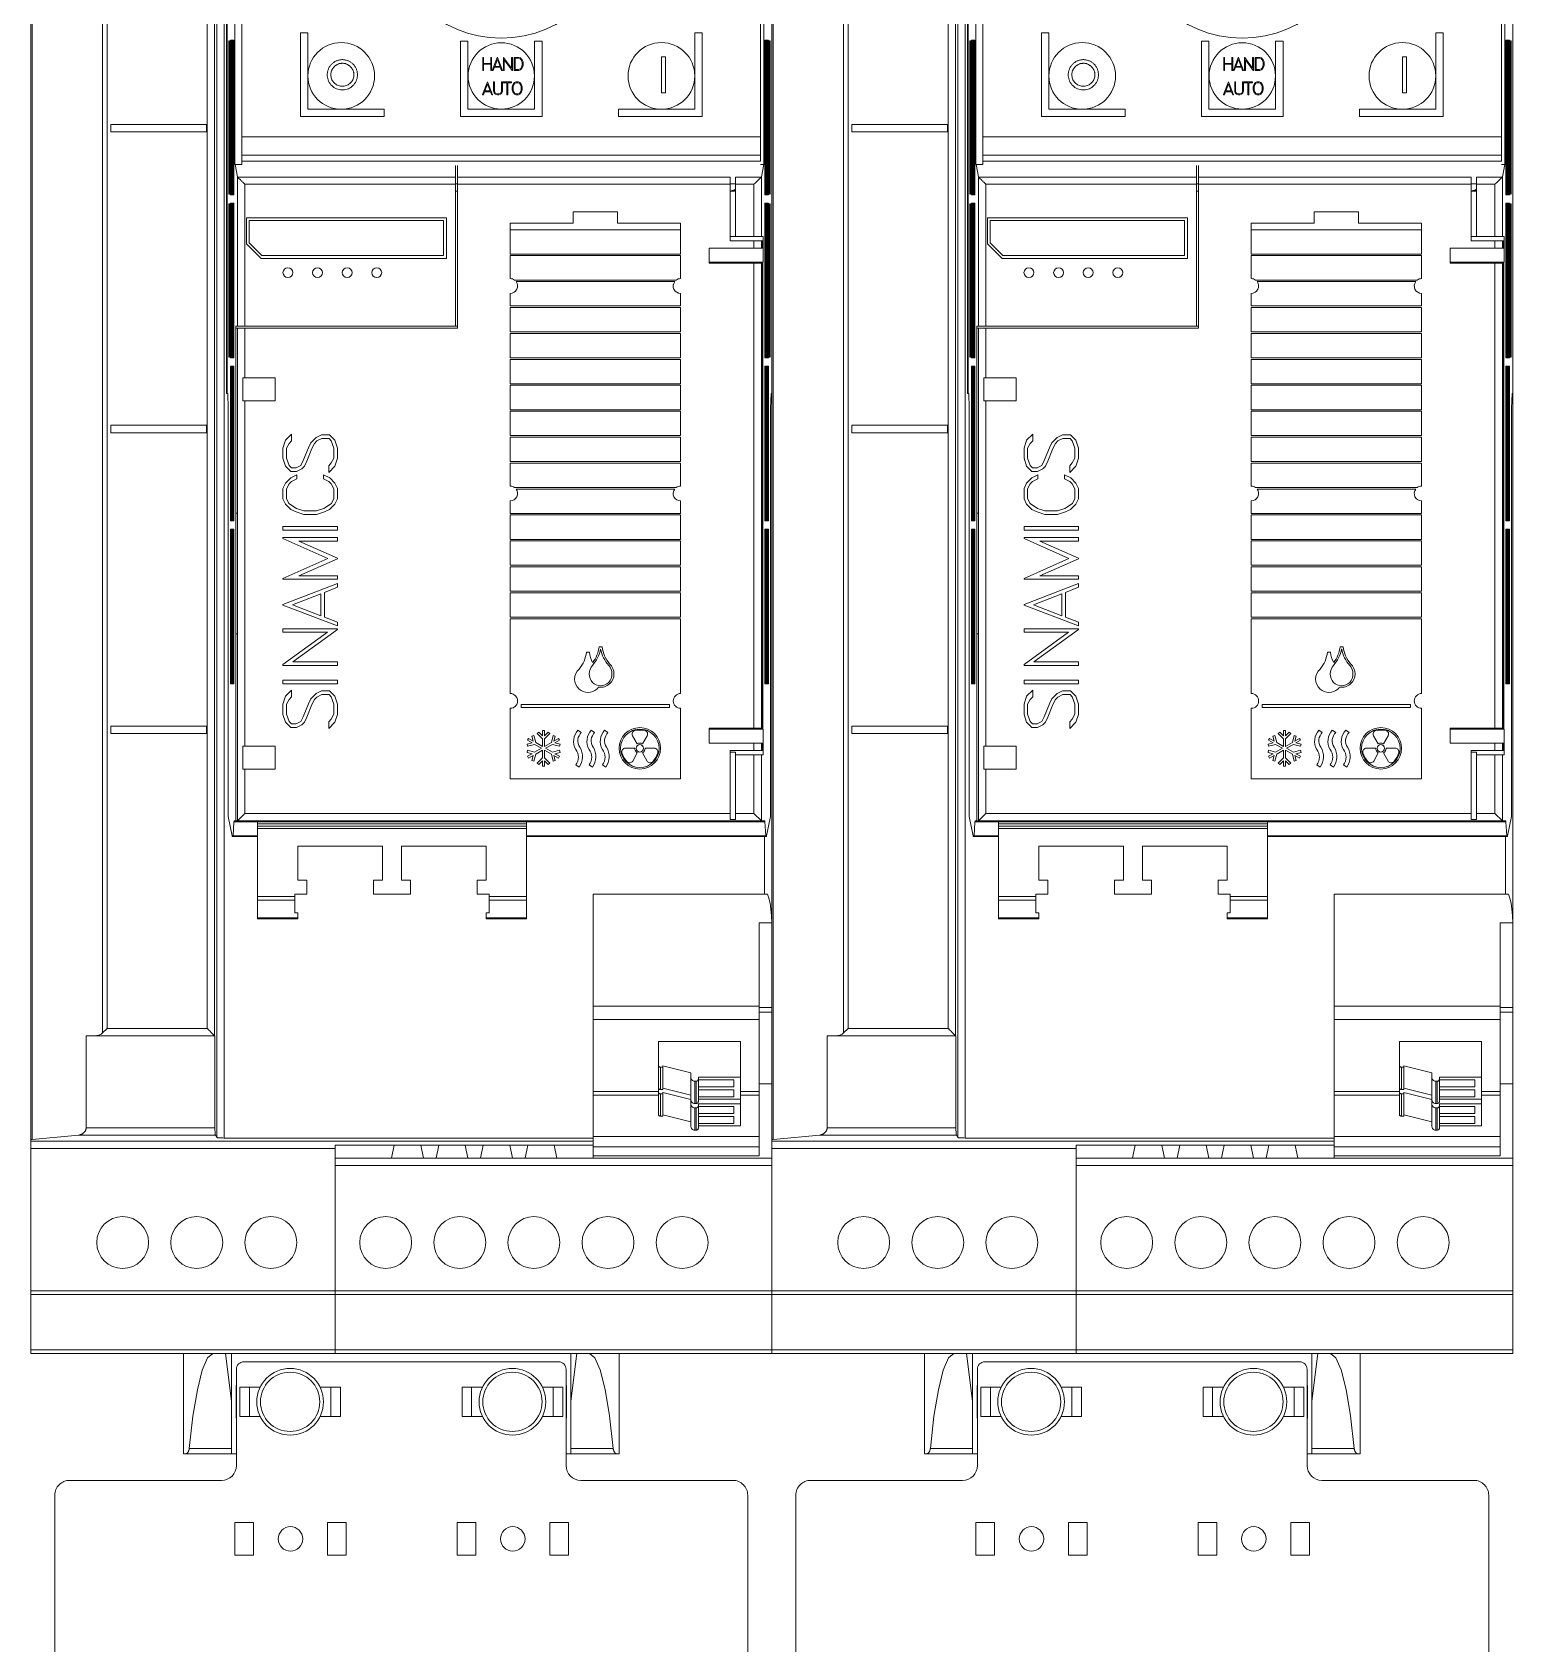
# Model space of a CAD drawing. Header units: millimetres. Extents: x 37984 to 70752, y 14140 to 37584.
# Drawn here: x 39249.4 to 39449.2, y 15201.7 to 15419.2 of the extents above; entities that cross this region are included whole.
import ezdxf

# ---------------------------------------------------------------- set-up
doc = ezdxf.new("R2010")
doc.units = ezdxf.units.MM
doc.layers.add('000-PI-Oprema', color=30, linetype='Continuous', lineweight=5)
doc.layers.add('000-PI_TEXT', color=7, linetype='Continuous')

# ---------------------------------------------------------------- blocks, each defined once
blk = doc.blocks.new('6SL3220-3YE22-0UF0')
at = {"layer": '000-PI-Oprema'}
for p, q in [((17490.35, 133.4), (17490.35, 373.58)), ((17518.65, 268.75), (17588.65, 268.75)), ((17518.65, 266.25), (17588.65, 266.25)), ((17518.05, 263.33), (17518.07, 263.3)), ((17547.45, 243.2), (17547.45, 264.88)), ((17588.65, 265), (17589.08, 265)), ((17547.45, 262.4), (17547.75, 262.4)), ((17547.45, 261.4), (17547.75, 261.4)), ((17547.45, 261.4), (17547.75, 261.4)), ((17547.75, 262.34), (17584.55, 262.34)), ((17584.55, 262.4), (17585.25, 262.4)), ((17584.55, 261.4), (17585.25, 261.4)), ((17584.55, 261.4), (17585.25, 261.4)), ((17585.25, 262.34), (17587.75, 262.34)), ((17554.85, 256.2), (17577.85, 256.2)), ((17587.75, 253.7), (17587.75, 254.7)), ((17588.75, 253.7), (17588.75, 254.7)), ((17587.75, 188.9), (17587.75, 251.7)), ((17588.75, 188.9), (17588.75, 251.7)), ((17588.95, 188.8), (17588.95, 251.8)), ((17555.45, 249.4), (17577.25, 249.4)), ((17555.65, 249.2), (17577.05, 249.2)), ((17519.05, 236.2), (17519.05, 242.9)), ((17519.05, 186.5), (17519.05, 233.1)), ((17555.45, 221.4), (17577.25, 221.4)), ((17555.65, 221.2), (17577.05, 221.2)), ((17518.03, 201.67), (17518.03, 217.93)), ((17517.83, 176.4), (17517.83, 201.61)), ((17567.04, 199.6), (17567.06, 199.6)), ((17564.45, 188.35), (17564, 188.65)), ((17566.25, 188.35), (17565.8, 188.65)), ((17568.05, 188.35), (17567.6, 188.65)), ((17572, 186.8), (17571.35, 187.9)), ((17572.7, 186.8), (17573.35, 187.9)), ((17587.75, 185.9), (17587.75, 186.9)), ((17588.75, 185.9), (17588.75, 186.9)), ((17564.15, 183.65), (17563.7, 183.95)), ((17565.95, 183.65), (17565.5, 183.95)), ((17567.75, 183.65), (17567.3, 183.95)), ((17517.58, 176.4), (17589.22, 176.4)), ((17519.05, 177.4), (17584.55, 177.4)), ((17585.25, 177.4), (17587.75, 177.4)), ((17517.34, 174.4), (17517.34, 174.3)), ((17517.34, 174.3), (17520.75, 174.3)), ((17520.75, 176), (17557.05, 176)), ((17520.75, 175.7), (17557.05, 175.7)), ((17520.75, 175.4), (17557.05, 175.4)), ((17520.75, 166.2), (17525.8, 166.2)), ((17520.75, 165.7), (17525.8, 165.7)), ((17552, 166.2), (17557.05, 166.2)), ((17552, 165.7), (17557.05, 165.7)), ((17520.75, 163.3), (17526.2, 163.3)), ((17551.6, 163.3), (17557.05, 163.3)), ((17566.05, 151.4), (17588.45, 151.4)), ((17588.45, 151.2), (17590.15, 151.2)), ((17588.45, 150.6), (17590.15, 150.6)), ((17566.05, 149.6), (17588.45, 149.6)), ((17514.95, 147.41), (17514.96, 147.4)), ((17566.05, 139.9), (17574.85, 139.9)), ((17566.05, 139.4), (17574.85, 139.4)), ((17575.15, 139.55), (17575.45, 139.55)), ((17579.25, 139.39), (17575.45, 140.33)), ((17585.95, 139.9), (17588.45, 139.9)), ((17585.95, 139.4), (17588.45, 139.4)), ((17588.45, 140.9), (17590.15, 140.9)), ((17580.25, 138.83), (17585.95, 138.83)), ((17579.25, 135.79), (17575.45, 136.73)), ((17490.15, 133.2), (17566.05, 133.2)), ((17496.6, 134), (17490.35, 133.4)), ((17566.05, 133.8), (17588.45, 133.8)), ((17490.15, 132.2), (17531.25, 132.2)), ((17531.25, 130.9), (17566.05, 130.9)), ((17538.85, 130.9), (17539.21, 132.64)), ((17543.15, 130.9), (17542.79, 132.64)), ((17544.85, 130.9), (17545.21, 132.64)), ((17549.15, 130.9), (17548.79, 132.64)), ((17550.85, 130.9), (17551.21, 132.64)), ((17555.15, 130.9), (17554.79, 132.64)), ((17556.85, 130.9), (17557.21, 132.64)), ((17561.15, 130.9), (17560.79, 132.64)), ((17566.05, 132.4), (17588.45, 132.4)), ((17531.25, 129.9), (17590.15, 129.9)), ((17490.15, 113), (17590.15, 113)), ((17490.15, 112.5), (17590.15, 112.5)), ((17490.15, 105), (17590.15, 105)), ((17517.25, 98.1), (17516.45, 104.5)), ((17517.25, 91), (17517.25, 104.5)), ((17563.05, 98.1), (17563.85, 104.5)), ((17518.9, 103.4), (17561.4, 103.4)), ((17519.65, 96), (17519.65, 100)), ((17529.18, 100), (17530.65, 100)), ((17549.65, 100), (17551.12, 100)), ((17559.18, 100), (17560.65, 100)), ((17529.18, 96), (17530.65, 96)), ((17549.65, 96), (17551.12, 96)), ((17559.18, 96), (17560.65, 96)), ((17495.4, 87.4), (17515.9, 87.4)), ((17564.4, 87.4), (17584.9, 87.4))]:
    blk.add_line(p, q, dxfattribs=at)
for points in [[(17492.45, 381.56), (17492.45, 383.25), (17490.15, 383.25), (17490.15, 104.5), (17531.25, 104.5), (17531.25, 132.64), (17566.05, 132.64)], [(17531.25, 104.5), (17590.15, 104.5), (17590.15, 383.25), (17587.85, 383.25), (17587.85, 381.56), (17573.15, 381.56), (17573.15, 383.25), (17507.15, 383.25), (17507.15, 381.56), (17492.45, 381.56)], [(17497.62, 135), (17497.62, 147.4), (17515.01, 147.4), (17515.01, 135), (17497.62, 135), (17497.62, 134.93), (17497.61, 134.86), (17497.6, 134.79), (17497.58, 134.72), (17497.55, 134.65), (17497.52, 134.59), (17497.49, 134.53), (17497.45, 134.48), (17497.41, 134.42), (17497.37, 134.37), (17497.33, 134.33), (17497.28, 134.29), (17497.24, 134.25), (17497.19, 134.22), (17497.14, 134.18), (17497.09, 134.15), (17497.04, 134.12), (17496.98, 134.1), (17496.93, 134.08), (17496.87, 134.06), (17496.82, 134.04), (17496.76, 134.03), (17496.71, 134.02), (17496.65, 134.01), (17496.6, 134), (17515.06, 134), (17515.25, 133.68), (17515.25, 373.22)], [(17514.95, 372.6), (17514.95, 147.41), (17514.94, 147.42), (17514.92, 147.43), (17514.9, 147.45)], [(17498.95, 372.6), (17499.05, 372.59), (17499.14, 372.57), (17499.24, 372.55), (17499.33, 372.52), (17499.43, 372.48), (17499.52, 372.44), (17499.61, 372.39), (17499.69, 372.34), (17499.77, 372.27), (17499.85, 372.21), (17499.85, 147.8), (17500.45, 148.4), (17500.45, 371.61)], [(17500.45, 148.4), (17513.96, 148.4), (17513.96, 371.6), (17513.95, 371.6), (17513.95, 371.61), (17500.45, 371.61), (17500.4, 371.66), (17500.34, 371.71), (17500.28, 371.78), (17500.21, 371.84), (17500.14, 371.91), (17500.07, 371.99), (17500, 372.06), (17499.92, 372.13), (17499.85, 372.21)], [(17566.05, 133.6), (17516.25, 133.6), (17516.25, 373.32), (17589.15, 373.32)], [(17516.65, 370.1), (17516.55, 370.1), (17516.55, 234.1), (17516.65, 234.1), (17516.65, 372.6), (17529.85, 372.6)], [(17518.65, 265.46), (17588.65, 265.46), (17588.65, 368.25), (17518.65, 368.25), (17518.65, 265), (17517.7, 265), (17517.7, 304.5), (17516.95, 304.5), (17516.95, 316), (17518.65, 316)], [(17588.75, 263.33), (17589.08, 265), (17589.1, 265), (17589.1, 368.26)], [(17551.19, 274.4), (17551.23, 274.4), (17551.39, 274.82), (17552.19, 274.82), (17552.36, 274.4), (17552.48, 274.4), (17551.8, 276.16), (17551.78, 276.16), (17551.13, 274.46)], [(17518.05, 243.2), (17518.05, 263.33), (17517.72, 265)], [(17517.83, 217.99), (17517.83, 242.9), (17547.75, 242.9), (17547.75, 264.88)], [(17518.2, 263.17), (17518.16, 263.21), (17518.12, 263.25), (17518.09, 263.28), (17518.07, 263.3), (17547.45, 263.3)], [(17588.91, 185.9), (17588.91, 186.9), (17581.7, 186.9), (17581.7, 188.9), (17588.91, 188.9), (17588.91, 251.7), (17581.7, 251.7), (17581.7, 253.7), (17588.91, 253.7), (17588.91, 254.7), (17584.55, 254.7), (17584.55, 262.34), (17584.55, 263.3), (17547.75, 263.3)], [(17585.25, 255.3), (17585.25, 262.34), (17585.25, 263.3), (17588.73, 263.3), (17588.71, 263.28), (17588.68, 263.25), (17588.64, 263.21)], [(17587.75, 255.3), (17587.75, 262.34), (17587.8, 262.37), (17587.84, 262.42), (17587.89, 262.46), (17587.94, 262.52), (17588, 262.57), (17588.05, 262.63), (17588.11, 262.68), (17588.17, 262.74), (17588.23, 262.8), (17588.29, 262.86), (17588.34, 262.91), (17588.4, 262.97), (17588.45, 263.02), (17588.51, 263.08), (17588.56, 263.13), (17588.6, 263.17), (17588.64, 263.21)], [(17588.73, 263.3), (17588.75, 263.33), (17588.75, 255.3)], [(17519.05, 262.34), (17519, 262.37), (17518.96, 262.42), (17518.91, 262.46), (17518.86, 262.52), (17518.8, 262.57), (17518.75, 262.63), (17518.69, 262.68), (17518.63, 262.74), (17518.57, 262.8), (17518.51, 262.86), (17518.46, 262.91), (17518.4, 262.97), (17518.35, 263.02), (17518.29, 263.08), (17518.24, 263.13), (17518.2, 263.17)], [(17519.05, 243.2), (17519.05, 262.34), (17547.45, 262.34)], [(17585.25, 261.46), (17584.65, 261.46), (17584.7, 261.46), (17584.75, 261.46), (17584.8, 261.47), (17584.84, 261.47), (17584.89, 261.48), (17584.93, 261.5), (17584.97, 261.51), (17585.02, 261.52), (17585.06, 261.54), (17585.1, 261.56), (17585.14, 261.58), (17585.18, 261.6), (17585.21, 261.63), (17585.25, 261.66)], [(17581.7, 251.8), (17588.98, 251.8), (17588.98, 255.3), (17584.55, 255.3)], [(17577.85, 249.6), (17577.85, 252.7), (17554.85, 252.7), (17554.85, 249.6)], [(17554.85, 247.6), (17554.85, 245.9), (17577.85, 245.9), (17577.85, 247.6)], [(17517.82, 176.4), (17517.82, 243.2), (17547.75, 243.2)], [(17518.05, 242.9), (17518.05, 176.4), (17519.05, 177.4), (17519.05, 183.4)], [(17517.34, 174.4), (17516.8, 177), (17516.8, 232.1), (17516.73, 234.1), (17516.65, 234.1)], [(17589.46, 174.4), (17590, 177), (17590, 232.1), (17590.07, 234.1), (17590.15, 234.1)], [(17525.01, 224.36), (17524.68, 225.36), (17524.68, 226.7), (17525.01, 227.36), (17525.36, 227.71), (17525.36, 228.61), (17524.53, 227.79), (17524.19, 226.73), (17524.19, 225.34), (17524.54, 224.28), (17525.26, 223.55), (17526, 223.55), (17526.71, 223.91), (17527.07, 224.27), (17527.42, 224.97), (17528.1, 226.68), (17528.45, 227.36), (17528.77, 227.68), (17529.43, 228.01), (17530.4, 228.01), (17530.71, 227.71)], [(17525.01, 224.36), (17525.32, 224.05), (17525.95, 224.05), (17526.6, 224.37), (17526.93, 225.03), (17527.62, 226.75), (17527.96, 227.45), (17528.67, 228.16), (17529.38, 228.5), (17530.46, 228.5), (17531.18, 227.79), (17531.53, 226.73), (17531.53, 225.34), (17531.19, 224.28), (17530.36, 223.45), (17530.36, 224.35), (17530.71, 224.71), (17531.05, 225.37), (17531.05, 226.7), (17530.71, 227.71)], [(17577.85, 221.6), (17577.85, 224.7), (17554.85, 224.7), (17554.85, 221.6)], [(17524.68, 219.91), (17525, 219.25), (17526.01, 218.58), (17527.01, 218.25), (17528.71, 218.25), (17529.71, 218.58), (17530.72, 219.25), (17531.05, 219.91), (17531.05, 221.24), (17530.71, 221.9), (17530.38, 222.22), (17529.67, 222.59), (17529.67, 223.1), (17530.49, 222.7), (17531.19, 222), (17531.53, 221.28), (17531.53, 219.87), (17531.18, 219.15), (17530.48, 218.45), (17529.77, 218.11), (17528.73, 217.76), (17526.99, 217.76), (17525.95, 218.11), (17525.24, 218.45), (17524.54, 219.15), (17524.19, 219.87), (17524.19, 221.28), (17524.53, 222), (17525.24, 222.7)], [(17524.68, 219.91), (17524.68, 221.24), (17525.01, 221.9), (17525.34, 222.22), (17526.05, 222.59), (17526.05, 223.1), (17525.24, 222.7)], [(17554.85, 219.6), (17554.85, 217.9), (17577.85, 217.9), (17577.85, 219.6)], [(17577.85, 193.6), (17577.85, 203.7), (17554.85, 203.7), (17554.85, 193.6)], [(17525.01, 189.8), (17524.68, 190.8), (17524.68, 192.14), (17525.01, 192.8), (17525.36, 193.15), (17525.36, 194.05), (17524.53, 193.23), (17524.19, 192.17), (17524.19, 190.78), (17524.54, 189.72), (17525.26, 188.99), (17526, 188.99), (17526.71, 189.35), (17527.07, 189.71), (17527.42, 190.41), (17528.1, 192.12), (17528.45, 192.8), (17528.77, 193.12), (17529.43, 193.45), (17530.4, 193.45), (17530.71, 193.15)], [(17525.01, 189.8), (17525.32, 189.49), (17525.95, 189.49), (17526.6, 189.81), (17526.93, 190.47), (17527.62, 192.19), (17527.96, 192.89), (17528.67, 193.6), (17529.38, 193.94), (17530.46, 193.94), (17531.18, 193.23), (17531.53, 192.17), (17531.53, 190.78), (17531.19, 189.72), (17530.36, 188.89), (17530.36, 189.79), (17530.71, 190.15), (17531.05, 190.81), (17531.05, 192.14), (17530.71, 193.15)], [(17554.85, 191.6), (17554.85, 182.1), (17577.85, 182.1), (17577.85, 191.6)], [(17557.12, 186.75), (17557.81, 186.93), (17557.2, 187.28), (17557.34, 187.52), (17557.95, 187.17)], [(17557.95, 187.17), (17557.76, 187.85), (17558.04, 187.93), (17558.29, 186.97), (17559.21, 186.44), (17559.21, 187.5), (17558.51, 188.2), (17558.71, 188.4)], [(17558.71, 188.4), (17559.21, 187.9), (17559.21, 188.6), (17559.49, 188.6), (17559.49, 187.9), (17559.99, 188.4), (17560.19, 188.2), (17559.49, 187.5), (17559.49, 186.44)], [(17559.63, 186.2), (17560.55, 186.73), (17561.5, 186.47), (17561.58, 186.75), (17560.89, 186.93), (17561.5, 187.28), (17561.36, 187.52), (17560.75, 187.17), (17560.94, 187.85), (17560.66, 187.93), (17560.41, 186.97), (17559.49, 186.44)], [(17585.25, 185.3), (17588.98, 185.3), (17588.98, 188.8), (17581.7, 188.8)], [(17557.12, 186.75), (17557.2, 186.47), (17558.15, 186.73), (17559.07, 186.2), (17558.15, 185.67), (17557.2, 185.93), (17557.12, 185.65), (17557.81, 185.47), (17557.2, 185.12)], [(17559.99, 184), (17559.49, 184.5), (17559.49, 183.8), (17559.21, 183.8), (17559.21, 184.5), (17558.71, 184), (17558.51, 184.2), (17559.21, 184.9), (17559.21, 185.96), (17558.29, 185.43), (17558.04, 184.47), (17557.76, 184.55), (17557.95, 185.23), (17557.34, 184.88), (17557.2, 185.12)], [(17559.99, 184), (17560.19, 184.2), (17559.49, 184.9), (17559.49, 185.96), (17560.41, 185.43)], [(17559.63, 186.2), (17560.55, 185.67), (17561.5, 185.93), (17561.58, 185.65), (17560.89, 185.47), (17561.5, 185.12), (17561.36, 184.88), (17560.75, 185.23), (17560.94, 184.55), (17560.66, 184.47), (17560.41, 185.43)], [(17588.91, 185.9), (17584.55, 185.9), (17584.55, 176.6), (17585.25, 176.6), (17585.25, 185.7), (17584.55, 185.7)], [(17587.75, 185.3), (17587.75, 177.4), (17588.75, 176.4), (17588.75, 185.3)], [(17520.75, 174.4), (17517.46, 174.4), (17517.57, 176.3), (17589.23, 176.3), (17589.34, 174.4), (17557.05, 174.4)], [(17517.58, 176.4), (17517.58, 176.36), (17517.57, 176.3)], [(17536.4, 166.5), (17536.4, 168.4), (17537.6, 168.4), (17537.6, 173), (17526.2, 173), (17526.2, 168.4), (17527.4, 168.4), (17527.4, 166.5), (17525.8, 166.5), (17525.8, 164), (17526.2, 164), (17526.2, 163.2), (17520.75, 163.2), (17520.75, 176.3)], [(17536.4, 166.5), (17541.4, 166.5), (17541.4, 168.4), (17540.2, 168.4), (17540.2, 173), (17551.6, 173), (17551.6, 168.4), (17550.4, 168.4), (17550.4, 166.5), (17552, 166.5), (17552, 164), (17551.6, 164), (17551.6, 163.2), (17557.05, 163.2), (17557.05, 176.3)], [(17589.23, 176.3), (17589.22, 176.36), (17589.22, 176.4)], [(17517.46, 174.3), (17517.46, 174.34), (17517.46, 174.4)], [(17557.05, 174.3), (17589.34, 174.3), (17589.46, 174.3), (17589.46, 174.4)], [(17590.15, 130.88), (17566.05, 130.88), (17566.05, 166.5), (17589.15, 166.5), (17589.15, 174.3)], [(17589.34, 174.4), (17589.34, 174.34), (17589.34, 174.3)], [(17590.15, 162.48), (17590.15, 162.63), (17590.11, 163.59), (17590.04, 164.49), (17589.92, 165.31), (17589.77, 165.98), (17589.59, 166.5), (17589.15, 166.5)], [(17566.05, 131.2), (17588.45, 131.2), (17588.45, 162.63), (17590.15, 162.63)], [(17514.9, 147.45), (17514.87, 147.48), (17514.84, 147.51), (17514.81, 147.55), (17514.77, 147.59), (17514.72, 147.63), (17514.68, 147.67), (17514.64, 147.72), (17514.59, 147.77), (17514.54, 147.81), (17514.49, 147.86), (17514.44, 147.91), (17514.39, 147.96), (17514.34, 148.01), (17514.29, 148.06), (17514.25, 148.11), (17514.2, 148.16), (17514.15, 148.2), (17514.11, 148.25), (17514.07, 148.29), (17514.03, 148.33), (17513.99, 148.36), (17513.96, 148.4)], [(17498.83, 147.4), (17498.91, 147.4), (17498.99, 147.41), (17499.07, 147.42), (17499.16, 147.44), (17499.24, 147.46), (17499.33, 147.48), (17499.41, 147.51), (17499.49, 147.55), (17499.57, 147.59), (17499.64, 147.63), (17499.71, 147.68), (17499.78, 147.74), (17499.85, 147.8)], [(17580.25, 135.23), (17585.95, 135.23), (17585.95, 146.63), (17574.85, 146.63), (17574.85, 136.82), (17574.86, 136.76), (17574.87, 136.71), (17574.9, 136.66), (17574.94, 136.62), (17574.98, 136.59), (17575.04, 136.56), (17575.09, 136.54), (17575.15, 136.54)], [(17574.85, 143.43), (17574.86, 143.37), (17574.87, 143.32), (17574.9, 143.27), (17574.94, 143.23), (17574.98, 143.2), (17575.04, 143.17), (17575.09, 143.15), (17575.15, 143.15)], [(17575.45, 143.15), (17575.15, 143.15), (17575.15, 140.14), (17575.45, 140.14), (17575.45, 143.34), (17579.25, 142.4), (17579.25, 135.14), (17579.26, 135.05), (17579.29, 134.96), (17579.33, 134.88), (17579.4, 134.81), (17579.47, 134.75), (17579.56, 134.71), (17579.65, 134.68), (17579.75, 134.67)], [(17579.25, 141.75), (17579.26, 141.66), (17579.29, 141.57), (17579.33, 141.49), (17579.4, 141.42), (17579.47, 141.36), (17579.56, 141.32), (17579.65, 141.29), (17579.75, 141.28)], [(17579.95, 138.27), (17580.01, 138.28), (17580.06, 138.29), (17580.12, 138.32), (17580.16, 138.35), (17580.2, 138.4), (17580.23, 138.44), (17580.24, 138.5), (17580.25, 138.55), (17580.25, 141.84), (17585.95, 141.84)], [(17579.95, 141.28), (17580.01, 141.29), (17580.06, 141.3), (17580.12, 141.33), (17580.16, 141.36), (17580.2, 141.41), (17580.23, 141.45), (17580.24, 141.51), (17580.25, 141.56)], [(17580.25, 140.52), (17585.05, 140.52), (17585.05, 141.48), (17580.25, 141.48)], [(17574.85, 140.42), (17574.86, 140.36), (17574.87, 140.31), (17574.9, 140.26), (17574.94, 140.22), (17574.98, 140.19), (17575.04, 140.16), (17575.09, 140.14), (17575.15, 140.14)], [(17574.85, 139.83), (17574.86, 139.77), (17574.87, 139.72), (17574.9, 139.67), (17574.94, 139.63), (17574.98, 139.6), (17575.04, 139.57), (17575.09, 139.55), (17575.15, 139.55), (17575.15, 136.54), (17575.45, 136.54), (17575.45, 139.55), (17575.45, 139.74), (17579.25, 138.8)], [(17579.25, 138.74), (17579.26, 138.65), (17579.29, 138.56), (17579.33, 138.48), (17579.4, 138.41), (17579.47, 138.35), (17579.56, 138.31), (17579.65, 138.28), (17579.75, 138.27), (17579.75, 141.28), (17579.95, 141.28), (17579.95, 138.27), (17579.75, 138.27)], [(17580.25, 139.15), (17585.05, 139.15), (17585.05, 140.12), (17580.25, 140.12)], [(17579.25, 138.15), (17579.26, 138.06), (17579.29, 137.97), (17579.33, 137.89), (17579.4, 137.82), (17579.47, 137.76), (17579.56, 137.72), (17579.65, 137.69), (17579.75, 137.68)], [(17579.95, 137.68), (17580.01, 137.69), (17580.06, 137.7), (17580.12, 137.73), (17580.16, 137.76), (17580.2, 137.81), (17580.23, 137.85), (17580.24, 137.91), (17580.25, 137.96), (17580.25, 134.95)], [(17580.25, 137.96), (17580.25, 138.24), (17585.95, 138.24)], [(17580.25, 136.92), (17585.05, 136.92), (17585.05, 137.88), (17580.25, 137.88)], [(17515.01, 135), (17515.01, 134.82), (17515.01, 134.64), (17515.02, 134.47), (17515.02, 134.33), (17515.03, 134.2), (17515.04, 134.1), (17515.05, 134.04), (17515.06, 134)], [(17579.95, 134.67), (17580.01, 134.68), (17580.06, 134.69), (17580.12, 134.72), (17580.16, 134.75), (17580.2, 134.8), (17580.23, 134.84), (17580.24, 134.9), (17580.25, 134.95)], [(17580.25, 135.55), (17585.05, 135.55), (17585.05, 136.52), (17580.25, 136.52)], [(17490.35, 133.4), (17490.24, 133.39), (17490.17, 133.37), (17490.15, 133.35)], [(17515.25, 133.68), (17515.29, 133.67), (17515.35, 133.65), (17515.45, 133.64), (17515.58, 133.63), (17515.72, 133.62), (17515.89, 133.61), (17516.07, 133.61), (17516.25, 133.6)], [(17517.9, 91), (17510.75, 91), (17510.75, 104.5)], [(17514.73, 104.5), (17514, 103.92), (17513.29, 102.29), (17512.63, 99.64), (17512.04, 96.07), (17511.55, 91.7)], [(17563.05, 91.7), (17568.75, 91.7), (17568.76, 91.65), (17568.76, 91.6), (17568.77, 91.55), (17568.79, 91.5), (17568.8, 91.45), (17568.82, 91.41), (17568.84, 91.37), (17568.85, 91.33), (17568.87, 91.29), (17568.89, 91.25), (17568.92, 91.22), (17568.94, 91.19), (17568.96, 91.16), (17568.98, 91.13), (17569.01, 91.11), (17569.03, 91.08), (17569.05, 91.06), (17569.08, 91.04), (17569.1, 91.03), (17569.13, 91.02), (17569.15, 91.01), (17569.17, 91), (17569.55, 91), (17569.55, 104.5)], [(17569.17, 91), (17563.05, 91), (17563.05, 104.5)], [(17568.75, 91.7), (17568.25, 96.09), (17567.66, 99.67), (17567, 102.32), (17566.29, 103.95), (17565.55, 104.5)], [(17517.9, 95.8), (17517.85, 95.8), (17517.85, 100.2), (17517.9, 100.2)], [(17562.4, 95.8), (17562.45, 95.8), (17562.45, 100.2), (17562.4, 100.2)], [(17521.12, 96), (17518.35, 96), (17518.35, 100), (17521.12, 100)], [(17511.13, 91), (17511.15, 91.01), (17511.17, 91.02), (17511.2, 91.03), (17511.22, 91.04), (17511.25, 91.06), (17511.27, 91.08), (17511.29, 91.11), (17511.32, 91.13), (17511.34, 91.16), (17511.36, 91.19), (17511.38, 91.22), (17511.41, 91.25), (17511.43, 91.29), (17511.45, 91.33), (17511.46, 91.37), (17511.48, 91.41), (17511.5, 91.45), (17511.51, 91.5), (17511.53, 91.55), (17511.54, 91.6), (17511.54, 91.65), (17511.55, 91.7), (17517.25, 91.7)], [(17513.65, 91), (17513.65, 91), (17515.15, 91), (17515.15, 91)], [(17565.15, 91), (17565.15, 91), (17566.65, 91), (17566.65, 91), (17564.65, 91), (17562.4, 91)]]:
    blk.add_lwpolyline(points, dxfattribs=at)
for points in [[(17516.97, 261), (17516.97, 281.7), (17516.87, 281.7), (17516.87, 261)], [(17517.21, 260.9), (17517.21, 281.8), (17517.11, 281.8), (17517.11, 260.9)], [(17517.33, 260.9), (17517.33, 281.8), (17517.23, 281.8), (17517.23, 260.9)], [(17517.45, 260.9), (17517.45, 281.8), (17517.35, 281.8), (17517.35, 260.9)], [(17517.57, 260.9), (17517.57, 281.8), (17517.47, 281.8), (17517.47, 260.9)], [(17526.55, 282.75), (17526.55, 271.46), (17537.85, 271.46), (17537.85, 272.46), (17527.55, 272.46), (17527.55, 282.75)], [(17548.15, 271.46), (17559.15, 271.46), (17559.15, 281.65), (17558.15, 281.65), (17558.15, 272.46), (17549.15, 272.46), (17549.15, 281.65), (17548.15, 281.65)], [(17569.45, 272.46), (17569.45, 271.46), (17580.75, 271.46), (17580.75, 282.75), (17579.75, 282.75), (17579.75, 276.95), (17579.75, 272.46), (17575.25, 272.46)], [(17589.33, 260.9), (17589.33, 281.8), (17589.23, 281.8), (17589.23, 260.9)], [(17589.45, 260.9), (17589.45, 281.8), (17589.35, 281.8), (17589.35, 260.9)], [(17589.57, 260.9), (17589.57, 281.8), (17589.47, 281.8), (17589.47, 260.9)], [(17589.69, 260.9), (17589.69, 281.8), (17589.59, 281.8), (17589.59, 260.9)], [(17589.93, 261), (17589.93, 281.7), (17589.83, 281.7), (17589.83, 261)], [(17534.23, 277.3), (17534.22, 277.39), (17534.2, 277.49), (17534.18, 277.59), (17534.16, 277.69), (17534.13, 277.78), (17534.09, 277.87), (17534.05, 277.97), (17534.01, 278.06), (17533.96, 278.14), (17533.9, 278.23), (17533.85, 278.31), (17533.79, 278.39), (17533.73, 278.46), (17533.66, 278.53), (17533.59, 278.6), (17533.52, 278.66), (17533.44, 278.72), (17533.36, 278.78), (17533.28, 278.84), (17533.2, 278.89), (17533.11, 278.93), (17533.02, 278.98), (17532.92, 279.01), (17532.83, 279.05), (17532.73, 279.08), (17532.63, 279.1), (17532.54, 279.12), (17532.44, 279.13), (17532.34, 279.14), (17532.25, 279.15), (17532.15, 279.15), (17532.06, 279.14), (17531.96, 279.13), (17531.86, 279.12), (17531.76, 279.1), (17531.67, 279.08), (17531.57, 279.05), (17531.48, 279.01), (17531.38, 278.98), (17531.29, 278.93), (17531.2, 278.89), (17531.12, 278.84), (17531.04, 278.78), (17530.96, 278.72), (17530.88, 278.66), (17530.81, 278.6), (17530.74, 278.53), (17530.67, 278.46), (17530.61, 278.39), (17530.55, 278.31), (17530.5, 278.23), (17530.44, 278.14), (17530.39, 278.06), (17530.35, 277.97), (17530.31, 277.87), (17530.27, 277.78), (17530.24, 277.69), (17530.22, 277.59), (17530.2, 277.49), (17530.18, 277.39), (17530.17, 277.3), (17530.16, 277.2), (17530.16, 277.11), (17530.16, 277.08), (17530.16, 277.06), (17530.16, 277.03), (17530.16, 277.01), (17530.16, 276.98), (17530.16, 276.95), (17530.19, 276.77), (17530.22, 276.59), (17530.28, 276.41), (17530.35, 276.24), (17530.44, 276.07), (17530.54, 275.92), (17530.66, 275.77), (17530.78, 275.64), (17530.91, 275.52), (17531.06, 275.41), (17531.22, 275.31), (17531.39, 275.23), (17531.57, 275.16), (17531.75, 275.11), (17531.93, 275.08), (17532.11, 275.07), (17532.29, 275.07), (17532.47, 275.08), (17532.65, 275.11), (17532.83, 275.16), (17533.01, 275.23), (17533.18, 275.31), (17533.34, 275.41), (17533.49, 275.52), (17533.62, 275.64), (17533.75, 275.77), (17533.86, 275.92), (17533.96, 276.07), (17534.05, 276.24), (17534.12, 276.41), (17534.18, 276.59), (17534.21, 276.77), (17534.24, 276.95), (17534.24, 276.98), (17534.24, 277.01), (17534.24, 277.03), (17534.24, 277.06), (17534.24, 277.08), (17534.24, 277.11), (17534.24, 277.2)], [(17533.75, 277.25), (17533.74, 277.33), (17533.73, 277.4), (17533.71, 277.47), (17533.69, 277.55), (17533.67, 277.62), (17533.64, 277.69), (17533.61, 277.76), (17533.58, 277.83), (17533.54, 277.9), (17533.5, 277.96), (17533.46, 278.02), (17533.41, 278.08), (17533.36, 278.14), (17533.31, 278.19), (17533.26, 278.24), (17533.21, 278.29), (17533.15, 278.34), (17533.09, 278.38), (17533.02, 278.42), (17532.96, 278.46), (17532.89, 278.5), (17532.82, 278.53), (17532.75, 278.56), (17532.68, 278.58), (17532.61, 278.61), (17532.53, 278.62), (17532.46, 278.64), (17532.38, 278.65), (17532.31, 278.66), (17532.24, 278.66), (17532.16, 278.66), (17532.09, 278.66), (17532.02, 278.65), (17531.94, 278.64), (17531.87, 278.62), (17531.79, 278.61), (17531.72, 278.58), (17531.65, 278.56), (17531.58, 278.53), (17531.51, 278.5), (17531.44, 278.46), (17531.38, 278.42), (17531.31, 278.38), (17531.25, 278.34), (17531.19, 278.29), (17531.14, 278.24), (17531.09, 278.19), (17531.04, 278.14), (17530.99, 278.08), (17530.94, 278.02), (17530.9, 277.96), (17530.86, 277.9), (17530.82, 277.83), (17530.79, 277.76), (17530.76, 277.69), (17530.73, 277.62), (17530.71, 277.55), (17530.69, 277.47), (17530.67, 277.4), (17530.66, 277.33), (17530.65, 277.25), (17530.65, 277.18), (17530.64, 277.11), (17530.65, 277.08), (17530.65, 277.06), (17530.65, 277.03), (17530.65, 277.01), (17530.65, 276.98), (17530.65, 276.95), (17530.67, 276.82), (17530.7, 276.69), (17530.74, 276.56), (17530.8, 276.43), (17530.86, 276.31), (17530.94, 276.2), (17531.02, 276.09), (17531.11, 276), (17531.2, 275.91), (17531.31, 275.83), (17531.43, 275.76), (17531.55, 275.69), (17531.67, 275.64), (17531.8, 275.6), (17531.94, 275.57), (17532.07, 275.56), (17532.2, 275.55), (17532.33, 275.56), (17532.46, 275.57), (17532.6, 275.6), (17532.73, 275.64), (17532.85, 275.69), (17532.97, 275.76), (17533.09, 275.83), (17533.2, 275.91), (17533.29, 276), (17533.38, 276.09), (17533.46, 276.2), (17533.54, 276.31), (17533.6, 276.43), (17533.66, 276.56), (17533.7, 276.69), (17533.73, 276.82), (17533.75, 276.95), (17533.75, 276.98), (17533.75, 277.01), (17533.75, 277.03), (17533.75, 277.06), (17533.76, 277.08), (17533.76, 277.11), (17533.75, 277.18)], [(17552.23, 277.7), (17552.35, 277.7), (17552.35, 279.46), (17552.23, 279.46), (17552.23, 278.64), (17551.27, 278.64), (17551.27, 279.46), (17551.16, 279.46), (17551.16, 277.7), (17551.27, 277.7), (17551.27, 278.52), (17552.23, 278.52)], [(17552.56, 277.7), (17552.72, 278.12), (17553.52, 278.12), (17553.69, 277.7), (17553.81, 277.7), (17553.13, 279.46), (17553.11, 279.46), (17552.44, 277.7)], [(17553.48, 278.24), (17552.76, 278.24), (17553.12, 279.15)], [(17553.94, 279.46), (17553.94, 277.7), (17554.06, 277.7), (17554.06, 279.14), (17555.11, 277.7), (17555.14, 277.7), (17555.14, 279.46), (17555.02, 279.46), (17555.02, 278.02), (17553.97, 279.46)], [(17556.19, 279.27), (17555.98, 279.34), (17555.52, 279.34), (17555.52, 277.82), (17555.98, 277.82), (17556.19, 277.89), (17556.33, 278.02), (17556.47, 278.39), (17556.47, 278.77), (17556.33, 279.14)], [(17575.83, 274.65), (17575.83, 279.55), (17575.25, 279.55), (17575.25, 274.65)], [(17552.15, 274.94), (17551.44, 274.94), (17551.79, 275.85)], [(17553.69, 274.91), (17553.61, 274.67), (17553.53, 274.6), (17553.29, 274.52), (17553.13, 274.52), (17552.89, 274.6), (17552.81, 274.67), (17552.73, 274.91), (17552.73, 276.16), (17552.62, 276.16), (17552.62, 274.91), (17552.7, 274.65), (17552.87, 274.48), (17553.13, 274.4), (17553.3, 274.4), (17553.55, 274.48), (17553.72, 274.65), (17553.81, 274.91), (17553.81, 276.16), (17553.69, 276.16)], [(17555.01, 276.04), (17554.52, 276.04), (17554.52, 274.4), (17554.4, 274.4), (17554.4, 276.04), (17553.9, 276.04), (17553.9, 276.16), (17555.01, 276.16)], [(17556.3, 275.91), (17556.13, 276.08), (17555.96, 276.16), (17555.62, 276.16), (17555.45, 276.08), (17555.28, 275.91), (17555.2, 275.74), (17555.11, 275.49), (17555.11, 275.07), (17555.2, 274.82), (17555.28, 274.65), (17555.45, 274.48), (17555.62, 274.4), (17555.96, 274.4), (17556.13, 274.48), (17556.3, 274.65), (17556.38, 274.82), (17556.47, 275.07), (17556.47, 275.49), (17556.38, 275.74)], [(17556.11, 275.96), (17555.87, 276.04), (17555.71, 276.04), (17555.47, 275.96), (17555.31, 275.72), (17555.23, 275.48), (17555.23, 275.08), (17555.31, 274.84), (17555.47, 274.6), (17555.71, 274.52), (17555.89, 274.52), (17556.11, 274.6), (17556.27, 274.84), (17556.35, 275.08), (17556.35, 275.48), (17556.27, 275.72)], [(17513.85, 269.4), (17513.85, 270.4), (17500.95, 270.4), (17500.95, 269.4)], [(17516.97, 239), (17516.97, 259.7), (17516.87, 259.7), (17516.87, 239)], [(17517.21, 238.9), (17517.21, 259.8), (17517.11, 259.8), (17517.11, 238.9)], [(17517.33, 238.9), (17517.33, 259.8), (17517.23, 259.8), (17517.23, 238.9)], [(17517.45, 238.9), (17517.45, 259.8), (17517.35, 259.8), (17517.35, 238.9)], [(17517.57, 238.9), (17517.57, 259.8), (17517.47, 259.8), (17517.47, 238.9)], [(17589.33, 238.9), (17589.33, 259.8), (17589.23, 259.8), (17589.23, 238.9)], [(17589.45, 238.9), (17589.45, 259.8), (17589.35, 259.8), (17589.35, 238.9)], [(17589.57, 238.9), (17589.57, 259.8), (17589.47, 259.8), (17589.47, 238.9)], [(17589.69, 238.9), (17589.69, 259.8), (17589.59, 259.8), (17589.59, 238.9)], [(17589.93, 239), (17589.93, 259.7), (17589.83, 259.7), (17589.83, 239)], [(17521.25, 252.3), (17546.25, 252.3), (17546.25, 257.8), (17519.25, 257.8), (17519.25, 254.3)], [(17521.35, 252.7), (17545.85, 252.7), (17545.85, 257.43), (17519.63, 257.43), (17519.63, 254.42)], [(17569.35, 257.1), (17577.85, 257.1), (17577.85, 252.9), (17554.85, 252.9), (17554.85, 257.1), (17563.35, 257.1), (17563.35, 258.6), (17569.35, 258.6)], [(17577.85, 242.4), (17577.85, 245.7), (17554.85, 245.7), (17554.85, 242.4)], [(17577.85, 238.9), (17577.85, 242.2), (17554.85, 242.2), (17554.85, 238.9)], [(17517.21, 216.9), (17517.21, 237.8), (17517.11, 237.8), (17517.11, 216.9)], [(17517.33, 216.9), (17517.33, 237.8), (17517.23, 237.8), (17517.23, 216.9)], [(17517.45, 216.9), (17517.45, 237.8), (17517.35, 237.8), (17517.35, 216.9)], [(17517.57, 216.9), (17517.57, 237.8), (17517.47, 237.8), (17517.47, 216.9)], [(17577.85, 235.4), (17577.85, 238.7), (17554.85, 238.7), (17554.85, 235.4)], [(17589.33, 216.9), (17589.33, 237.8), (17589.23, 237.8), (17589.23, 216.9)], [(17589.45, 216.9), (17589.45, 237.8), (17589.35, 237.8), (17589.35, 216.9)], [(17589.57, 216.9), (17589.57, 237.8), (17589.47, 237.8), (17589.47, 216.9)], [(17589.69, 216.9), (17589.69, 237.8), (17589.59, 237.8), (17589.59, 216.9)], [(17523.15, 233.1), (17523.15, 236.2), (17518.75, 236.2), (17518.75, 233.1)], [(17577.85, 231.9), (17577.85, 235.2), (17554.85, 235.2), (17554.85, 231.9)], [(17577.85, 228.4), (17577.85, 231.7), (17554.85, 231.7), (17554.85, 228.4)], [(17513.85, 228.8), (17513.85, 229.8), (17500.95, 229.8), (17500.95, 228.8)], [(17577.85, 224.9), (17577.85, 228.2), (17554.85, 228.2), (17554.85, 224.9)], [(17577.85, 214.4), (17577.85, 217.7), (17554.85, 217.7), (17554.85, 214.4)], [(17517.21, 194.9), (17517.21, 215.8), (17517.11, 215.8), (17517.11, 194.9)], [(17517.33, 194.9), (17517.33, 215.8), (17517.23, 215.8), (17517.23, 194.9)], [(17517.45, 194.9), (17517.45, 215.8), (17517.35, 215.8), (17517.35, 194.9)], [(17517.57, 194.9), (17517.57, 215.8), (17517.47, 215.8), (17517.47, 194.9)], [(17531.53, 215.63), (17531.53, 216.12), (17524.19, 216.12), (17524.19, 215.63)], [(17589.33, 194.9), (17589.33, 215.8), (17589.23, 215.8), (17589.23, 194.9)], [(17589.45, 194.9), (17589.45, 215.8), (17589.35, 215.8), (17589.35, 194.9)], [(17589.57, 194.9), (17589.57, 215.8), (17589.47, 215.8), (17589.47, 194.9)], [(17589.69, 194.9), (17589.69, 215.8), (17589.59, 215.8), (17589.59, 194.9)], [(17526.34, 214.15), (17531.53, 211.88), (17531.53, 211.77), (17526.34, 209.5), (17531.53, 209.5), (17531.53, 209.01), (17524.19, 209.01), (17524.19, 209.13), (17530.24, 211.83), (17524.19, 214.52), (17524.19, 214.64), (17531.53, 214.64), (17531.53, 214.15)], [(17577.85, 210.9), (17577.85, 214.2), (17554.85, 214.2), (17554.85, 210.9)], [(17577.85, 207.4), (17577.85, 210.7), (17554.85, 210.7), (17554.85, 207.4)], [(17529.78, 207.25), (17531.53, 207.93), (17531.53, 208.44), (17524.19, 205.63), (17524.19, 205.53), (17531.53, 202.72), (17531.53, 203.23), (17529.78, 203.9)], [(17529.3, 204.09), (17529.3, 207.07), (17525.47, 205.58)], [(17577.85, 203.9), (17577.85, 207.2), (17554.85, 207.2), (17554.85, 203.9)], [(17525.53, 197.88), (17531.53, 197.88), (17531.53, 197.39), (17524.19, 197.39), (17524.19, 197.5), (17530.19, 201.86), (17524.19, 201.86), (17524.19, 202.35), (17531.53, 202.35), (17531.53, 202.23)], [(17531.53, 194.89), (17531.53, 195.38), (17524.19, 195.38), (17524.19, 194.89)], [(17576.35, 191.7), (17576.35, 192.1), (17556.35, 192.1), (17556.35, 191.7)], [(17513.85, 188.2), (17513.85, 189.2), (17500.95, 189.2), (17500.95, 188.2)], [(17523.15, 183.4), (17523.15, 186.5), (17518.75, 186.5), (17518.75, 183.4)], [(17579.95, 134.67), (17579.95, 137.68), (17579.75, 137.68), (17579.75, 134.67)], [(17531.95, 96), (17531.95, 100), (17530.65, 100), (17530.65, 96)], [(17549.65, 96), (17549.65, 100), (17548.35, 100), (17548.35, 96)], [(17561.95, 96), (17561.95, 100), (17560.65, 100), (17560.65, 96)], [(17520.2, 77.3), (17520.2, 81.7), (17517.7, 81.7), (17517.7, 77.3)], [(17532.7, 77.3), (17532.7, 81.7), (17530.2, 81.7), (17530.2, 77.3)], [(17550.2, 77.3), (17550.2, 81.7), (17547.7, 81.7), (17547.7, 77.3)], [(17562.7, 77.3), (17562.7, 81.7), (17560.2, 81.7), (17560.2, 77.3)]]:
    blk.add_lwpolyline(points, close=True, dxfattribs=at)
blk.add_lwpolyline([(17556, 277.7), (17555.4, 277.7), (17555.4, 279.46), (17556, 279.46), (17556.24, 279.38, -0.024793), (17556.46, 279.12), (17556.59, 278.79), (17556.59, 278.37), (17556.43, 277.95), (17556.26, 277.78)], format="xyb", close=True, dxfattribs=at)
for points in [[(17566.79, 194.46, -0.049479), (17566.55, 194.2, -0.381965), (17564.15, 194.2, -0.451416), (17564.15, 196.9, 0.142148), (17565.15, 199.2), (17565.55, 199.2, 0.083622), (17565.98, 197.77)], [(17567.04, 199.6, -0.139301), (17565.94, 197.4, 0.361096), (17565.94, 195.1)], [(17566.85, 199.9), (17567.25, 199.9, 0.142147), (17568.25, 197.6)], [(17567.06, 199.6, 0.139301), (17568.16, 197.4, -0.361096), (17568.16, 195.1)], [(17566.79, 194.46, 0.221924), (17568.25, 194.9, 0.451417), (17568.25, 197.6)], [(17564, 188.65, 0.326072), (17563.7, 186.05, -0.333334), (17563.7, 183.95)], [(17564.45, 188.35, 0.353248), (17564.25, 186.35, -0.308172), (17564.15, 183.65)], [(17565.8, 188.65, 0.326072), (17565.5, 186.05, -0.333334), (17565.5, 183.95)], [(17566.25, 188.35, 0.353248), (17566.05, 186.35, -0.308173), (17565.95, 183.65)], [(17567.6, 188.65, 0.326072), (17567.3, 186.05, -0.333334), (17567.3, 183.95)], [(17568.05, 188.35, 0.353248), (17567.85, 186.35, -0.308172), (17567.75, 183.65)], [(17570.38, 186.22, 0.462102), (17569.92, 185.61, 0.10102), (17570.62, 184.39, 0.462104), (17571.38, 184.48)], [(17570.38, 186.22), (17571.65, 186.21, 0.272309), (17572, 185.59), (17571.38, 184.48)], [(17573.32, 184.48), (17572.7, 185.59, 0.270126), (17573.05, 186.2, 0.002033), (17573.05, 186.21), (17574.32, 186.22)], [(17573.32, 184.48, 0.462104), (17574.08, 184.39, 0.10102), (17574.78, 185.61, 0.462102), (17574.32, 186.22)], [(17518.9, 103.4, 0.414215), (17517.9, 102.4), (17517.9, 89.4, -0.414213), (17515.9, 87.4)], [(17561.4, 103.4, -0.414215), (17562.4, 102.4), (17562.4, 89.4, 0.414213), (17564.4, 87.4)], [(17495.4, 87.4, 0.414214), (17493.4, 85.4), (17493.4, 17, 0.414214), (17495.4, 15), (17500, 15), (17500, 4), (17498, 3), (17498, 2)], [(17552, 2), (17552, 3), (17550, 4), (17550, 15), (17573, 15), (17573, 4), (17571, 3), (17571, 2, 0.414214), (17573, 0), (17581, 0, 0.414214), (17583, 2), (17583, 3), (17581, 4), (17581, 15), (17584.9, 15, 0.414214), (17586.9, 17), (17586.9, 85.4, 0.414214), (17584.9, 87.4)]]:
    blk.add_lwpolyline(points, format="xyb", dxfattribs=at)
for centre, radius in [((17553.65, 297.45), 15.4), ((17532.05, 276.95), 4.5), ((17553.65, 276.95), 4.48), ((17575.25, 276.95), 4.5), ((17524.85, 250.4), 0.663), ((17528.85, 250.4), 0.663), ((17532.85, 250.4), 0.663), ((17536.85, 250.4), 0.663), ((17572.35, 186.2), 2.8), ((17572.35, 186.2), 2.6), ((17572.35, 186.2), 0.5), ((17502.55, 119.5), 3.5), ((17512.55, 119.5), 3.5), ((17522.55, 119.5), 3.5), ((17538.05, 119.5), 3.5), ((17548.05, 119.5), 3.5), ((17558.05, 119.5), 3.5), ((17568.05, 119.5), 3.5), ((17578.05, 119.5), 3.5), ((17525.15, 98), 4.5), ((17555.15, 98), 4.5), ((17525.15, 98), 4), ((17555.15, 98), 4), ((17525.2, 79.5), 1.65), ((17555.2, 79.5), 1.65)]:
    blk.add_circle(centre, radius, dxfattribs=at)
for centre, radius, start, end in [((17553.65, 276.95), 3.55, 224.7132, 226.0933), ((17554.85, 248.6), 1, 53.1299, 90), ((17554.85, 248.6), 1, 270, 36.8698), ((17577.85, 248.6), 1, 143.1303, 270), ((17577.85, 248.6), 1, 90, 126.8701), ((17554.85, 220.6), 1, 53.1299, 90), ((17554.85, 220.6), 1, 270, 36.8698), ((17577.85, 220.6), 1, 143.1303, 270), ((17577.85, 220.6), 1, 90, 126.8701), ((17515.55, 209.8), 8.5, 73.0626, 74.4431), ((17515.55, 209.8), 8.5, 285.5569, 286.9374), ((17562.39, 200.47), 4.5, 323.0735, 352.6819), ((17554.85, 192.6), 1, 270, 90), ((17567.05, 196.25), 1.6, 226.0722, 313.9278), ((17577.85, 192.6), 1, 90, 270), ((17571.8, 188.12), 0.5, 107.1978, 206.4055), ((17572.35, 185.17), 3.5, 78.4631, 101.5369), ((17572.9, 188.12), 0.5, 333.5946, 72.8023), ((17572.35, 186.2), 0.7, 59.5347, 120.4653)]:
    blk.add_arc(centre, radius, start, end, dxfattribs=at)
blk = doc.blocks.new('SINAMICS_FSB_1mm')
at = {"layer": '000-PI_TEXT'}
blk.add_blockref('6SL3220-3YE22-0UF0', (53500, 54000), dxfattribs=at)

msp = doc.modelspace()

# ---------------------------------------------------------------- block references
for p in [(-31740.966, -38863.629), (-31640.966, -38863.629)]:
    msp.add_blockref('SINAMICS_FSB_1mm', p)

doc.saveas('drawing.dxf')
